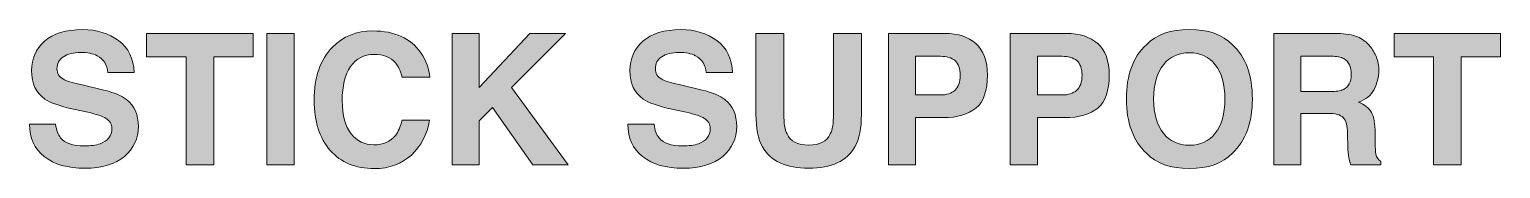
# Model space of a CAD drawing. Header units: millimetres. Extents: x 5 to 208, y 122 to 281.
# Drawn here: x 111.24 to 145.36, y 179.57 to 182.79 of the extents above; entities that cross this region are included whole.
import ezdxf

# ---------------------------------------------------------------- set-up
doc = ezdxf.new("R2010")
doc.units = ezdxf.units.MM
doc.header["$MEASUREMENT"] = 0
doc.layers.get('0').update_dxf_attribs({"lineweight": 0})

# ---------------------------------------------------------------- blocks, each defined once
blk = doc.blocks.new('Block_9')
h = blk.add_hatch(color=7)
h.dxf.hatch_style = 2
edge = h.paths.add_edge_path()
edge.add_spline(control_points=[(111.846, 180.594), (111.866, 180.455), (111.905, 180.351), (111.963, 180.282), (112.068, 180.156), (112.249, 180.094), (112.505, 180.094), (112.658, 180.094), (112.783, 180.11), (112.878, 180.143), (113.06, 180.207), (113.151, 180.325), (113.151, 180.497), (113.151, 180.597), (113.106, 180.675), (113.017, 180.73), (112.928, 180.784), (112.787, 180.832), (112.594, 180.873), (112.594, 180.873), (112.264, 180.945), (112.264, 180.945), (111.94, 181.017), (111.718, 181.095), (111.596, 181.179), (111.391, 181.32), (111.288, 181.539), (111.288, 181.838), (111.288, 182.111), (111.389, 182.338), (111.589, 182.518), (111.79, 182.699), (112.085, 182.789), (112.475, 182.789), (112.8, 182.789), (113.077, 182.704), (113.306, 182.534), (113.536, 182.364), (113.656, 182.117), (113.667, 181.793), (113.667, 181.793), (113.056, 181.793), (113.056, 181.793), (113.044, 181.976), (112.962, 182.106), (112.81, 182.184), (112.708, 182.235), (112.582, 182.26), (112.43, 182.26), (112.262, 182.26), (112.128, 182.227), (112.028, 182.161), (111.927, 182.095), (111.877, 182.002), (111.877, 181.884), (111.877, 181.775), (111.927, 181.694), (112.026, 181.64), (112.089, 181.604), (112.224, 181.562), (112.43, 181.514), (112.43, 181.514), (112.965, 181.388), (112.965, 181.388), (113.2, 181.333), (113.375, 181.259), (113.492, 181.167), (113.674, 181.023), (113.765, 180.816), (113.765, 180.544), (113.765, 180.266), (113.657, 180.035), (113.442, 179.851), (113.227, 179.667), (112.923, 179.575), (112.53, 179.575), (112.129, 179.575), (111.813, 179.666), (111.583, 179.847), (111.353, 180.028), (111.239, 180.277), (111.239, 180.594), (111.239, 180.594), (111.846, 180.594), (111.846, 180.594)], knot_values=[0, 0, 0, 0, 1, 1, 1, 2, 2, 2, 3, 3, 3, 4, 4, 4, 5, 5, 5, 6, 6, 6, 7, 7, 7, 8, 8, 8, 9, 9, 9, 10, 10, 10, 11, 11, 11, 12, 12, 12, 13, 13, 13, 14, 14, 14, 15, 15, 15, 16, 16, 16, 17, 17, 17, 18, 18, 18, 19, 19, 19, 20, 20, 20, 21, 21, 21, 22, 22, 22, 23, 23, 23, 24, 24, 24, 25, 25, 25, 26, 26, 26, 27, 27, 27, 28, 28, 28, 28], degree=3, periodic=0)
h = blk.add_hatch(color=7)
h.dxf.hatch_style = 2
edge = h.paths.add_edge_path()
edge.add_spline(control_points=[(116.425, 182.7), (116.425, 182.7), (116.425, 182.161), (116.425, 182.161), (116.425, 182.161), (115.513, 182.161), (115.513, 182.161), (115.513, 182.161), (115.513, 179.653), (115.513, 179.653), (115.513, 179.653), (114.873, 179.653), (114.873, 179.653), (114.873, 179.653), (114.873, 182.161), (114.873, 182.161), (114.873, 182.161), (113.957, 182.161), (113.957, 182.161), (113.957, 182.161), (113.957, 182.7), (113.957, 182.7), (113.957, 182.7), (116.425, 182.7), (116.425, 182.7)], knot_values=[0, 0, 0, 0, 1, 1, 1, 2, 2, 2, 3, 3, 3, 4, 4, 4, 5, 5, 5, 6, 6, 6, 7, 7, 7, 8, 8, 8, 8], degree=3, periodic=0)
h = blk.add_hatch(color=7)
h.dxf.hatch_style = 2
edge = h.paths.add_edge_path()
edge.add_spline(control_points=[(117.378, 179.653), (117.378, 179.653), (116.745, 179.653), (116.745, 179.653), (116.745, 179.653), (116.745, 182.7), (116.745, 182.7), (116.745, 182.7), (117.378, 182.7), (117.378, 182.7), (117.378, 182.7), (117.378, 179.653), (117.378, 179.653)], knot_values=[0, 0, 0, 0, 1, 1, 1, 2, 2, 2, 3, 3, 3, 4, 4, 4, 4], degree=3, periodic=0)
h = blk.add_hatch(color=7)
h.dxf.hatch_style = 2
edge = h.paths.add_edge_path()
edge.add_spline(control_points=[(118.264, 182.382), (118.51, 182.633), (118.822, 182.758), (119.201, 182.758), (119.708, 182.758), (120.079, 182.59), (120.313, 182.254), (120.443, 182.065), (120.512, 181.876), (120.522, 181.685), (120.522, 181.685), (119.885, 181.685), (119.885, 181.685), (119.845, 181.831), (119.793, 181.942), (119.729, 182.016), (119.616, 182.148), (119.448, 182.215), (119.225, 182.215), (118.998, 182.215), (118.819, 182.121), (118.688, 181.934), (118.557, 181.748), (118.492, 181.483), (118.492, 181.142), (118.492, 180.8), (118.561, 180.544), (118.699, 180.374), (118.837, 180.204), (119.013, 180.119), (119.226, 180.119), (119.444, 180.119), (119.611, 180.192), (119.725, 180.338), (119.789, 180.416), (119.841, 180.534), (119.883, 180.691), (119.883, 180.691), (120.516, 180.691), (120.516, 180.691), (120.461, 180.359), (120.322, 180.089), (120.097, 179.881), (119.873, 179.673), (119.586, 179.569), (119.235, 179.569), (118.802, 179.569), (118.461, 179.709), (118.213, 179.99), (117.965, 180.273), (117.841, 180.66), (117.841, 181.152), (117.841, 181.684), (117.982, 182.094), (118.264, 182.382)], knot_values=[0, 0, 0, 0, 1, 1, 1, 2, 2, 2, 3, 3, 3, 4, 4, 4, 5, 5, 5, 6, 6, 6, 7, 7, 7, 8, 8, 8, 9, 9, 9, 10, 10, 10, 11, 11, 11, 12, 12, 12, 13, 13, 13, 14, 14, 14, 15, 15, 15, 16, 16, 16, 17, 17, 17, 18, 18, 18, 18], degree=3, periodic=0)
h = blk.add_hatch(color=7)
h.dxf.hatch_style = 2
edge = h.paths.add_edge_path()
edge.add_spline(control_points=[(121.041, 182.7), (121.041, 182.7), (121.667, 182.7), (121.667, 182.7), (121.667, 182.7), (121.667, 181.445), (121.667, 181.445), (121.667, 181.445), (122.844, 182.7), (122.844, 182.7), (122.844, 182.7), (123.667, 182.7), (123.667, 182.7), (123.667, 182.7), (122.416, 181.447), (122.416, 181.447), (122.416, 181.447), (123.731, 179.653), (123.731, 179.653), (123.731, 179.653), (122.912, 179.653), (122.912, 179.653), (122.912, 179.653), (121.974, 180.983), (121.974, 180.983), (121.974, 180.983), (121.667, 180.673), (121.667, 180.673), (121.667, 180.673), (121.667, 179.653), (121.667, 179.653), (121.667, 179.653), (121.041, 179.653), (121.041, 179.653), (121.041, 179.653), (121.041, 182.7), (121.041, 182.7)], knot_values=[0, 0, 0, 0, 1, 1, 1, 2, 2, 2, 3, 3, 3, 4, 4, 4, 5, 5, 5, 6, 6, 6, 7, 7, 7, 8, 8, 8, 9, 9, 9, 10, 10, 10, 11, 11, 11, 12, 12, 12, 12], degree=3, periodic=0)
h = blk.add_hatch(color=7)
h.dxf.hatch_style = 2
edge = h.paths.add_edge_path()
edge.add_spline(control_points=[(125.723, 180.594), (125.742, 180.455), (125.781, 180.351), (125.839, 180.282), (125.944, 180.156), (126.125, 180.094), (126.381, 180.094), (126.534, 180.094), (126.659, 180.11), (126.754, 180.143), (126.936, 180.207), (127.027, 180.325), (127.027, 180.497), (127.027, 180.597), (126.982, 180.675), (126.894, 180.73), (126.804, 180.784), (126.663, 180.832), (126.47, 180.873), (126.47, 180.873), (126.14, 180.945), (126.14, 180.945), (125.816, 181.017), (125.594, 181.095), (125.472, 181.179), (125.267, 181.32), (125.164, 181.539), (125.164, 181.838), (125.164, 182.111), (125.265, 182.338), (125.466, 182.518), (125.666, 182.699), (125.962, 182.789), (126.351, 182.789), (126.676, 182.789), (126.953, 182.704), (127.183, 182.534), (127.412, 182.364), (127.532, 182.117), (127.544, 181.793), (127.544, 181.793), (126.932, 181.793), (126.932, 181.793), (126.92, 181.976), (126.838, 182.106), (126.686, 182.184), (126.584, 182.235), (126.458, 182.26), (126.307, 182.26), (126.138, 182.26), (126.004, 182.227), (125.904, 182.161), (125.804, 182.095), (125.754, 182.002), (125.754, 181.884), (125.754, 181.775), (125.803, 181.694), (125.902, 181.64), (125.965, 181.604), (126.1, 181.562), (126.307, 181.514), (126.307, 181.514), (126.841, 181.388), (126.841, 181.388), (127.076, 181.333), (127.251, 181.259), (127.368, 181.167), (127.55, 181.023), (127.641, 180.816), (127.641, 180.544), (127.641, 180.266), (127.533, 180.035), (127.318, 179.851), (127.103, 179.667), (126.799, 179.575), (126.406, 179.575), (126.005, 179.575), (125.689, 179.666), (125.459, 179.847), (125.23, 180.028), (125.115, 180.277), (125.115, 180.594), (125.115, 180.594), (125.723, 180.594), (125.723, 180.594)], knot_values=[0, 0, 0, 0, 1, 1, 1, 2, 2, 2, 3, 3, 3, 4, 4, 4, 5, 5, 5, 6, 6, 6, 7, 7, 7, 8, 8, 8, 9, 9, 9, 10, 10, 10, 11, 11, 11, 12, 12, 12, 13, 13, 13, 14, 14, 14, 15, 15, 15, 16, 16, 16, 17, 17, 17, 18, 18, 18, 19, 19, 19, 20, 20, 20, 21, 21, 21, 22, 22, 22, 23, 23, 23, 24, 24, 24, 25, 25, 25, 26, 26, 26, 27, 27, 27, 28, 28, 28, 28], degree=3, periodic=0)
h = blk.add_hatch(color=7)
h.dxf.hatch_style = 2
edge = h.paths.add_edge_path()
edge.add_spline(control_points=[(128.087, 182.7), (128.087, 182.7), (128.734, 182.7), (128.734, 182.7), (128.734, 182.7), (128.734, 180.829), (128.734, 180.829), (128.734, 180.62), (128.759, 180.467), (128.808, 180.371), (128.885, 180.2), (129.053, 180.114), (129.311, 180.114), (129.568, 180.114), (129.734, 180.2), (129.812, 180.371), (129.861, 180.467), (129.886, 180.62), (129.886, 180.829), (129.886, 180.829), (129.886, 182.7), (129.886, 182.7), (129.886, 182.7), (130.533, 182.7), (130.533, 182.7), (130.533, 182.7), (130.533, 180.828), (130.533, 180.828), (130.533, 180.504), (130.482, 180.252), (130.382, 180.071), (130.195, 179.74), (129.838, 179.575), (129.311, 179.575), (128.784, 179.575), (128.426, 179.74), (128.238, 180.071), (128.137, 180.252), (128.087, 180.504), (128.087, 180.828), (128.087, 180.828), (128.087, 182.7), (128.087, 182.7)], knot_values=[0, 0, 0, 0, 1, 1, 1, 2, 2, 2, 3, 3, 3, 4, 4, 4, 5, 5, 5, 6, 6, 6, 7, 7, 7, 8, 8, 8, 9, 9, 9, 10, 10, 10, 11, 11, 11, 12, 12, 12, 13, 13, 13, 14, 14, 14, 14], degree=3, periodic=0)
h = blk.add_hatch(color=7)
h.dxf.hatch_style = 2
edge = h.paths.add_edge_path()
edge.add_spline(control_points=[(132.704, 182.07), (132.623, 182.137), (132.51, 182.171), (132.365, 182.171), (132.365, 182.171), (131.791, 182.171), (131.791, 182.171), (131.791, 182.171), (131.791, 181.274), (131.791, 181.274), (131.791, 181.274), (132.365, 181.274), (132.365, 181.274), (132.51, 181.274), (132.623, 181.311), (132.704, 181.384), (132.785, 181.457), (132.825, 181.572), (132.825, 181.731), (132.825, 181.889), (132.785, 182.002), (132.704, 182.07)], knot_values=[0, 0, 0, 0, 1, 1, 1, 2, 2, 2, 3, 3, 3, 4, 4, 4, 5, 5, 5, 6, 6, 6, 7, 7, 7, 7], degree=3, periodic=0)
edge = h.paths.add_edge_path()
edge.add_spline(control_points=[(133.19, 180.972), (133.011, 180.823), (132.757, 180.749), (132.426, 180.749), (132.426, 180.749), (131.791, 180.749), (131.791, 180.749), (131.791, 180.749), (131.791, 179.653), (131.791, 179.653), (131.791, 179.653), (131.159, 179.653), (131.159, 179.653), (131.159, 179.653), (131.159, 182.7), (131.159, 182.7), (131.159, 182.7), (132.467, 182.7), (132.467, 182.7), (132.769, 182.7), (133.009, 182.622), (133.188, 182.465), (133.368, 182.308), (133.457, 182.064), (133.457, 181.735), (133.457, 181.375), (133.368, 181.121), (133.19, 180.972)], knot_values=[0, 0, 0, 0, 1, 1, 1, 2, 2, 2, 3, 3, 3, 4, 4, 4, 5, 5, 5, 6, 6, 6, 7, 7, 7, 8, 8, 8, 9, 9, 9, 9], degree=3, periodic=0)
h = blk.add_hatch(color=7)
h.dxf.hatch_style = 2
edge = h.paths.add_edge_path()
edge.add_spline(control_points=[(135.528, 182.07), (135.447, 182.137), (135.334, 182.171), (135.189, 182.171), (135.189, 182.171), (134.615, 182.171), (134.615, 182.171), (134.615, 182.171), (134.615, 181.274), (134.615, 181.274), (134.615, 181.274), (135.189, 181.274), (135.189, 181.274), (135.334, 181.274), (135.447, 181.311), (135.528, 181.384), (135.608, 181.457), (135.649, 181.572), (135.649, 181.731), (135.649, 181.889), (135.608, 182.002), (135.528, 182.07)], knot_values=[0, 0, 0, 0, 1, 1, 1, 2, 2, 2, 3, 3, 3, 4, 4, 4, 5, 5, 5, 6, 6, 6, 7, 7, 7, 7], degree=3, periodic=0)
edge = h.paths.add_edge_path()
edge.add_spline(control_points=[(136.013, 180.972), (135.835, 180.823), (135.58, 180.749), (135.249, 180.749), (135.249, 180.749), (134.615, 180.749), (134.615, 180.749), (134.615, 180.749), (134.615, 179.653), (134.615, 179.653), (134.615, 179.653), (133.983, 179.653), (133.983, 179.653), (133.983, 179.653), (133.983, 182.7), (133.983, 182.7), (133.983, 182.7), (135.291, 182.7), (135.291, 182.7), (135.592, 182.7), (135.833, 182.622), (136.012, 182.465), (136.192, 182.308), (136.281, 182.064), (136.281, 181.735), (136.281, 181.375), (136.192, 181.121), (136.013, 180.972)], knot_values=[0, 0, 0, 0, 1, 1, 1, 2, 2, 2, 3, 3, 3, 4, 4, 4, 5, 5, 5, 6, 6, 6, 7, 7, 7, 8, 8, 8, 9, 9, 9, 9], degree=3, periodic=0)
h = blk.add_hatch(color=7)
h.dxf.hatch_style = 2
edge = h.paths.add_edge_path()
edge.add_spline(control_points=[(138.74, 180.387), (138.888, 180.573), (138.962, 180.838), (138.962, 181.181), (138.962, 181.523), (138.888, 181.787), (138.74, 181.974), (138.592, 182.16), (138.392, 182.254), (138.139, 182.254), (137.887, 182.254), (137.686, 182.161), (137.536, 181.975), (137.386, 181.789), (137.31, 181.524), (137.31, 181.181), (137.31, 180.838), (137.386, 180.573), (137.536, 180.387), (137.686, 180.201), (137.887, 180.108), (138.139, 180.108), (138.392, 180.108), (138.592, 180.201), (138.74, 180.387)], knot_values=[0, 0, 0, 0, 1, 1, 1, 2, 2, 2, 3, 3, 3, 4, 4, 4, 5, 5, 5, 6, 6, 6, 7, 7, 7, 8, 8, 8, 8], degree=3, periodic=0)
edge = h.paths.add_edge_path()
edge.add_spline(control_points=[(139.138, 179.924), (138.908, 179.687), (138.575, 179.569), (138.139, 179.569), (137.704, 179.569), (137.371, 179.687), (137.141, 179.924), (136.832, 180.215), (136.678, 180.634), (136.678, 181.181), (136.678, 181.739), (136.832, 182.158), (137.141, 182.438), (137.371, 182.675), (137.704, 182.793), (138.139, 182.793), (138.575, 182.793), (138.908, 182.675), (139.138, 182.438), (139.445, 182.158), (139.599, 181.739), (139.599, 181.181), (139.599, 180.634), (139.445, 180.215), (139.138, 179.924)], knot_values=[0, 0, 0, 0, 1, 1, 1, 2, 2, 2, 3, 3, 3, 4, 4, 4, 5, 5, 5, 6, 6, 6, 7, 7, 7, 8, 8, 8, 8], degree=3, periodic=0)
h = blk.add_hatch(color=7)
h.dxf.hatch_style = 2
edge = h.paths.add_edge_path()
edge.add_spline(control_points=[(140.721, 182.171), (140.721, 182.171), (140.721, 181.353), (140.721, 181.353), (140.721, 181.353), (141.406, 181.353), (141.406, 181.353), (141.542, 181.353), (141.644, 181.369), (141.713, 181.402), (141.833, 181.46), (141.893, 181.574), (141.893, 181.745), (141.893, 181.93), (141.835, 182.054), (141.718, 182.117), (141.653, 182.153), (141.555, 182.171), (141.424, 182.171), (141.424, 182.171), (140.721, 182.171), (140.721, 182.171)], knot_values=[0, 0, 0, 0, 1, 1, 1, 2, 2, 2, 3, 3, 3, 4, 4, 4, 5, 5, 5, 6, 6, 6, 7, 7, 7, 7], degree=3, periodic=0)
edge = h.paths.add_edge_path()
edge.add_spline(control_points=[(142.037, 182.622), (142.149, 182.574), (142.244, 182.503), (142.322, 182.409), (142.386, 182.332), (142.438, 182.246), (142.475, 182.153), (142.513, 182.059), (142.532, 181.952), (142.532, 181.832), (142.532, 181.687), (142.495, 181.545), (142.422, 181.405), (142.349, 181.265), (142.229, 181.167), (142.061, 181.109), (142.201, 181.052), (142.301, 180.972), (142.359, 180.868), (142.418, 180.764), (142.447, 180.605), (142.447, 180.391), (142.447, 180.391), (142.447, 180.187), (142.447, 180.187), (142.447, 180.048), (142.453, 179.953), (142.464, 179.904), (142.481, 179.825), (142.52, 179.767), (142.581, 179.73), (142.581, 179.73), (142.581, 179.653), (142.581, 179.653), (142.581, 179.653), (141.879, 179.653), (141.879, 179.653), (141.859, 179.721), (141.846, 179.775), (141.837, 179.817), (141.821, 179.902), (141.812, 179.99), (141.81, 180.079), (141.81, 180.079), (141.806, 180.362), (141.806, 180.362), (141.804, 180.557), (141.77, 180.686), (141.705, 180.751), (141.641, 180.816), (141.52, 180.848), (141.343, 180.848), (141.343, 180.848), (140.721, 180.848), (140.721, 180.848), (140.721, 180.848), (140.721, 179.653), (140.721, 179.653), (140.721, 179.653), (140.099, 179.653), (140.099, 179.653), (140.099, 179.653), (140.099, 182.7), (140.099, 182.7), (140.099, 182.7), (141.556, 182.7), (141.556, 182.7), (141.764, 182.696), (141.925, 182.67), (142.037, 182.622)], knot_values=[0, 0, 0, 0, 1, 1, 1, 2, 2, 2, 3, 3, 3, 4, 4, 4, 5, 5, 5, 6, 6, 6, 7, 7, 7, 8, 8, 8, 9, 9, 9, 10, 10, 10, 11, 11, 11, 12, 12, 12, 13, 13, 13, 14, 14, 14, 15, 15, 15, 16, 16, 16, 17, 17, 17, 18, 18, 18, 19, 19, 19, 20, 20, 20, 21, 21, 21, 22, 22, 22, 23, 23, 23, 23], degree=3, periodic=0)
h = blk.add_hatch(color=7)
h.dxf.hatch_style = 2
edge = h.paths.add_edge_path()
edge.add_spline(control_points=[(145.355, 182.7), (145.355, 182.7), (145.355, 182.161), (145.355, 182.161), (145.355, 182.161), (144.444, 182.161), (144.444, 182.161), (144.444, 182.161), (144.444, 179.653), (144.444, 179.653), (144.444, 179.653), (143.803, 179.653), (143.803, 179.653), (143.803, 179.653), (143.803, 182.161), (143.803, 182.161), (143.803, 182.161), (142.887, 182.161), (142.887, 182.161), (142.887, 182.161), (142.887, 182.7), (142.887, 182.7), (142.887, 182.7), (145.355, 182.7), (145.355, 182.7)], knot_values=[0, 0, 0, 0, 1, 1, 1, 2, 2, 2, 3, 3, 3, 4, 4, 4, 5, 5, 5, 6, 6, 6, 7, 7, 7, 8, 8, 8, 8], degree=3, periodic=0)
for points, knots in [([(111.846, 180.594), (111.866, 180.455), (111.905, 180.351), (111.963, 180.282), (112.068, 180.156), (112.249, 180.094), (112.505, 180.094), (112.658, 180.094), (112.783, 180.11), (112.878, 180.143), (113.06, 180.207), (113.151, 180.325), (113.151, 180.497), (113.151, 180.597), (113.106, 180.675), (113.017, 180.73), (112.928, 180.784), (112.787, 180.832), (112.594, 180.873), (112.594, 180.873), (112.264, 180.945), (112.264, 180.945), (111.94, 181.017), (111.718, 181.095), (111.596, 181.179), (111.391, 181.32), (111.288, 181.539), (111.288, 181.838), (111.288, 182.111), (111.389, 182.338), (111.589, 182.518), (111.79, 182.699), (112.085, 182.789), (112.475, 182.789), (112.8, 182.789), (113.077, 182.704), (113.306, 182.534), (113.536, 182.364), (113.656, 182.117), (113.667, 181.793), (113.667, 181.793), (113.056, 181.793), (113.056, 181.793), (113.044, 181.976), (112.962, 182.106), (112.81, 182.184), (112.708, 182.235), (112.582, 182.26), (112.43, 182.26), (112.262, 182.26), (112.128, 182.227), (112.028, 182.161), (111.927, 182.095), (111.877, 182.002), (111.877, 181.884), (111.877, 181.775), (111.927, 181.694), (112.026, 181.64), (112.089, 181.604), (112.224, 181.562), (112.43, 181.514), (112.43, 181.514), (112.965, 181.388), (112.965, 181.388), (113.2, 181.333), (113.375, 181.259), (113.492, 181.167), (113.674, 181.023), (113.765, 180.816), (113.765, 180.544), (113.765, 180.266), (113.657, 180.035), (113.442, 179.851), (113.227, 179.667), (112.923, 179.575), (112.53, 179.575), (112.129, 179.575), (111.813, 179.666), (111.583, 179.847), (111.353, 180.028), (111.239, 180.277), (111.239, 180.594), (111.239, 180.594), (111.846, 180.594), (111.846, 180.594)], [0, 0, 0, 0, 1, 1, 1, 2, 2, 2, 3, 3, 3, 4, 4, 4, 5, 5, 5, 6, 6, 6, 7, 7, 7, 8, 8, 8, 9, 9, 9, 10, 10, 10, 11, 11, 11, 12, 12, 12, 13, 13, 13, 14, 14, 14, 15, 15, 15, 16, 16, 16, 17, 17, 17, 18, 18, 18, 19, 19, 19, 20, 20, 20, 21, 21, 21, 22, 22, 22, 23, 23, 23, 24, 24, 24, 25, 25, 25, 26, 26, 26, 27, 27, 27, 28, 28, 28, 28]), ([(116.425, 182.7), (116.425, 182.7), (116.425, 182.161), (116.425, 182.161), (116.425, 182.161), (115.513, 182.161), (115.513, 182.161), (115.513, 182.161), (115.513, 179.653), (115.513, 179.653), (115.513, 179.653), (114.873, 179.653), (114.873, 179.653), (114.873, 179.653), (114.873, 182.161), (114.873, 182.161), (114.873, 182.161), (113.957, 182.161), (113.957, 182.161), (113.957, 182.161), (113.957, 182.7), (113.957, 182.7), (113.957, 182.7), (116.425, 182.7), (116.425, 182.7)], [0, 0, 0, 0, 1, 1, 1, 2, 2, 2, 3, 3, 3, 4, 4, 4, 5, 5, 5, 6, 6, 6, 7, 7, 7, 8, 8, 8, 8]), ([(117.378, 179.653), (117.378, 179.653), (116.745, 179.653), (116.745, 179.653), (116.745, 179.653), (116.745, 182.7), (116.745, 182.7), (116.745, 182.7), (117.378, 182.7), (117.378, 182.7), (117.378, 182.7), (117.378, 179.653), (117.378, 179.653)], [0, 0, 0, 0, 1, 1, 1, 2, 2, 2, 3, 3, 3, 4, 4, 4, 4]), ([(118.264, 182.382), (118.51, 182.633), (118.822, 182.758), (119.201, 182.758), (119.708, 182.758), (120.079, 182.59), (120.313, 182.254), (120.443, 182.065), (120.512, 181.876), (120.522, 181.685), (120.522, 181.685), (119.885, 181.685), (119.885, 181.685), (119.845, 181.831), (119.793, 181.942), (119.729, 182.016), (119.616, 182.148), (119.448, 182.215), (119.225, 182.215), (118.998, 182.215), (118.819, 182.121), (118.688, 181.934), (118.557, 181.748), (118.492, 181.483), (118.492, 181.142), (118.492, 180.8), (118.561, 180.544), (118.699, 180.374), (118.837, 180.204), (119.013, 180.119), (119.226, 180.119), (119.444, 180.119), (119.611, 180.192), (119.725, 180.338), (119.789, 180.416), (119.841, 180.534), (119.883, 180.691), (119.883, 180.691), (120.516, 180.691), (120.516, 180.691), (120.461, 180.359), (120.322, 180.089), (120.097, 179.881), (119.873, 179.673), (119.586, 179.569), (119.235, 179.569), (118.802, 179.569), (118.461, 179.709), (118.213, 179.99), (117.965, 180.273), (117.841, 180.66), (117.841, 181.152), (117.841, 181.684), (117.982, 182.094), (118.264, 182.382)], [0, 0, 0, 0, 1, 1, 1, 2, 2, 2, 3, 3, 3, 4, 4, 4, 5, 5, 5, 6, 6, 6, 7, 7, 7, 8, 8, 8, 9, 9, 9, 10, 10, 10, 11, 11, 11, 12, 12, 12, 13, 13, 13, 14, 14, 14, 15, 15, 15, 16, 16, 16, 17, 17, 17, 18, 18, 18, 18]), ([(121.041, 182.7), (121.041, 182.7), (121.667, 182.7), (121.667, 182.7), (121.667, 182.7), (121.667, 181.445), (121.667, 181.445), (121.667, 181.445), (122.844, 182.7), (122.844, 182.7), (122.844, 182.7), (123.667, 182.7), (123.667, 182.7), (123.667, 182.7), (122.416, 181.447), (122.416, 181.447), (122.416, 181.447), (123.731, 179.653), (123.731, 179.653), (123.731, 179.653), (122.912, 179.653), (122.912, 179.653), (122.912, 179.653), (121.974, 180.983), (121.974, 180.983), (121.974, 180.983), (121.667, 180.673), (121.667, 180.673), (121.667, 180.673), (121.667, 179.653), (121.667, 179.653), (121.667, 179.653), (121.041, 179.653), (121.041, 179.653), (121.041, 179.653), (121.041, 182.7), (121.041, 182.7)], [0, 0, 0, 0, 1, 1, 1, 2, 2, 2, 3, 3, 3, 4, 4, 4, 5, 5, 5, 6, 6, 6, 7, 7, 7, 8, 8, 8, 9, 9, 9, 10, 10, 10, 11, 11, 11, 12, 12, 12, 12]), ([(125.723, 180.594), (125.742, 180.455), (125.781, 180.351), (125.839, 180.282), (125.944, 180.156), (126.125, 180.094), (126.381, 180.094), (126.534, 180.094), (126.659, 180.11), (126.754, 180.143), (126.936, 180.207), (127.027, 180.325), (127.027, 180.497), (127.027, 180.597), (126.982, 180.675), (126.894, 180.73), (126.804, 180.784), (126.663, 180.832), (126.47, 180.873), (126.47, 180.873), (126.14, 180.945), (126.14, 180.945), (125.816, 181.017), (125.594, 181.095), (125.472, 181.179), (125.267, 181.32), (125.164, 181.539), (125.164, 181.838), (125.164, 182.111), (125.265, 182.338), (125.466, 182.518), (125.666, 182.699), (125.962, 182.789), (126.351, 182.789), (126.676, 182.789), (126.953, 182.704), (127.183, 182.534), (127.412, 182.364), (127.532, 182.117), (127.544, 181.793), (127.544, 181.793), (126.932, 181.793), (126.932, 181.793), (126.92, 181.976), (126.838, 182.106), (126.686, 182.184), (126.584, 182.235), (126.458, 182.26), (126.307, 182.26), (126.138, 182.26), (126.004, 182.227), (125.904, 182.161), (125.804, 182.095), (125.754, 182.002), (125.754, 181.884), (125.754, 181.775), (125.803, 181.694), (125.902, 181.64), (125.965, 181.604), (126.1, 181.562), (126.307, 181.514), (126.307, 181.514), (126.841, 181.388), (126.841, 181.388), (127.076, 181.333), (127.251, 181.259), (127.368, 181.167), (127.55, 181.023), (127.641, 180.816), (127.641, 180.544), (127.641, 180.266), (127.533, 180.035), (127.318, 179.851), (127.103, 179.667), (126.799, 179.575), (126.406, 179.575), (126.005, 179.575), (125.689, 179.666), (125.459, 179.847), (125.23, 180.028), (125.115, 180.277), (125.115, 180.594), (125.115, 180.594), (125.723, 180.594), (125.723, 180.594)], [0, 0, 0, 0, 1, 1, 1, 2, 2, 2, 3, 3, 3, 4, 4, 4, 5, 5, 5, 6, 6, 6, 7, 7, 7, 8, 8, 8, 9, 9, 9, 10, 10, 10, 11, 11, 11, 12, 12, 12, 13, 13, 13, 14, 14, 14, 15, 15, 15, 16, 16, 16, 17, 17, 17, 18, 18, 18, 19, 19, 19, 20, 20, 20, 21, 21, 21, 22, 22, 22, 23, 23, 23, 24, 24, 24, 25, 25, 25, 26, 26, 26, 27, 27, 27, 28, 28, 28, 28]), ([(128.087, 182.7), (128.087, 182.7), (128.734, 182.7), (128.734, 182.7), (128.734, 182.7), (128.734, 180.829), (128.734, 180.829), (128.734, 180.62), (128.759, 180.467), (128.808, 180.371), (128.885, 180.2), (129.053, 180.114), (129.311, 180.114), (129.568, 180.114), (129.734, 180.2), (129.812, 180.371), (129.861, 180.467), (129.886, 180.62), (129.886, 180.829), (129.886, 180.829), (129.886, 182.7), (129.886, 182.7), (129.886, 182.7), (130.533, 182.7), (130.533, 182.7), (130.533, 182.7), (130.533, 180.828), (130.533, 180.828), (130.533, 180.504), (130.482, 180.252), (130.382, 180.071), (130.195, 179.74), (129.838, 179.575), (129.311, 179.575), (128.784, 179.575), (128.426, 179.74), (128.238, 180.071), (128.137, 180.252), (128.087, 180.504), (128.087, 180.828), (128.087, 180.828), (128.087, 182.7), (128.087, 182.7)], [0, 0, 0, 0, 1, 1, 1, 2, 2, 2, 3, 3, 3, 4, 4, 4, 5, 5, 5, 6, 6, 6, 7, 7, 7, 8, 8, 8, 9, 9, 9, 10, 10, 10, 11, 11, 11, 12, 12, 12, 13, 13, 13, 14, 14, 14, 14]), ([(133.19, 180.972), (133.011, 180.823), (132.757, 180.749), (132.426, 180.749), (132.426, 180.749), (131.791, 180.749), (131.791, 180.749), (131.791, 180.749), (131.791, 179.653), (131.791, 179.653), (131.791, 179.653), (131.159, 179.653), (131.159, 179.653), (131.159, 179.653), (131.159, 182.7), (131.159, 182.7), (131.159, 182.7), (132.467, 182.7), (132.467, 182.7), (132.769, 182.7), (133.009, 182.622), (133.188, 182.465), (133.368, 182.308), (133.457, 182.064), (133.457, 181.735), (133.457, 181.375), (133.368, 181.121), (133.19, 180.972)], [0, 0, 0, 0, 1, 1, 1, 2, 2, 2, 3, 3, 3, 4, 4, 4, 5, 5, 5, 6, 6, 6, 7, 7, 7, 8, 8, 8, 9, 9, 9, 9]), ([(136.013, 180.972), (135.835, 180.823), (135.58, 180.749), (135.249, 180.749), (135.249, 180.749), (134.615, 180.749), (134.615, 180.749), (134.615, 180.749), (134.615, 179.653), (134.615, 179.653), (134.615, 179.653), (133.983, 179.653), (133.983, 179.653), (133.983, 179.653), (133.983, 182.7), (133.983, 182.7), (133.983, 182.7), (135.291, 182.7), (135.291, 182.7), (135.592, 182.7), (135.833, 182.622), (136.012, 182.465), (136.192, 182.308), (136.281, 182.064), (136.281, 181.735), (136.281, 181.375), (136.192, 181.121), (136.013, 180.972)], [0, 0, 0, 0, 1, 1, 1, 2, 2, 2, 3, 3, 3, 4, 4, 4, 5, 5, 5, 6, 6, 6, 7, 7, 7, 8, 8, 8, 9, 9, 9, 9]), ([(139.138, 179.924), (138.908, 179.687), (138.575, 179.569), (138.139, 179.569), (137.704, 179.569), (137.371, 179.687), (137.141, 179.924), (136.832, 180.215), (136.678, 180.634), (136.678, 181.181), (136.678, 181.739), (136.832, 182.158), (137.141, 182.438), (137.371, 182.675), (137.704, 182.793), (138.139, 182.793), (138.575, 182.793), (138.908, 182.675), (139.138, 182.438), (139.445, 182.158), (139.599, 181.739), (139.599, 181.181), (139.599, 180.634), (139.445, 180.215), (139.138, 179.924)], [0, 0, 0, 0, 1, 1, 1, 2, 2, 2, 3, 3, 3, 4, 4, 4, 5, 5, 5, 6, 6, 6, 7, 7, 7, 8, 8, 8, 8]), ([(142.037, 182.622), (142.149, 182.574), (142.244, 182.503), (142.322, 182.409), (142.386, 182.332), (142.438, 182.246), (142.475, 182.153), (142.513, 182.059), (142.532, 181.952), (142.532, 181.832), (142.532, 181.687), (142.495, 181.545), (142.422, 181.405), (142.349, 181.265), (142.229, 181.167), (142.061, 181.109), (142.201, 181.052), (142.301, 180.972), (142.359, 180.868), (142.418, 180.764), (142.447, 180.605), (142.447, 180.391), (142.447, 180.391), (142.447, 180.187), (142.447, 180.187), (142.447, 180.048), (142.453, 179.953), (142.464, 179.904), (142.481, 179.825), (142.52, 179.767), (142.581, 179.73), (142.581, 179.73), (142.581, 179.653), (142.581, 179.653), (142.581, 179.653), (141.879, 179.653), (141.879, 179.653), (141.859, 179.721), (141.846, 179.775), (141.837, 179.817), (141.821, 179.902), (141.812, 179.99), (141.81, 180.079), (141.81, 180.079), (141.806, 180.362), (141.806, 180.362), (141.804, 180.557), (141.77, 180.686), (141.705, 180.751), (141.641, 180.816), (141.52, 180.848), (141.343, 180.848), (141.343, 180.848), (140.721, 180.848), (140.721, 180.848), (140.721, 180.848), (140.721, 179.653), (140.721, 179.653), (140.721, 179.653), (140.099, 179.653), (140.099, 179.653), (140.099, 179.653), (140.099, 182.7), (140.099, 182.7), (140.099, 182.7), (141.556, 182.7), (141.556, 182.7), (141.764, 182.696), (141.925, 182.67), (142.037, 182.622)], [0, 0, 0, 0, 1, 1, 1, 2, 2, 2, 3, 3, 3, 4, 4, 4, 5, 5, 5, 6, 6, 6, 7, 7, 7, 8, 8, 8, 9, 9, 9, 10, 10, 10, 11, 11, 11, 12, 12, 12, 13, 13, 13, 14, 14, 14, 15, 15, 15, 16, 16, 16, 17, 17, 17, 18, 18, 18, 19, 19, 19, 20, 20, 20, 21, 21, 21, 22, 22, 22, 23, 23, 23, 23]), ([(145.355, 182.7), (145.355, 182.7), (145.355, 182.161), (145.355, 182.161), (145.355, 182.161), (144.444, 182.161), (144.444, 182.161), (144.444, 182.161), (144.444, 179.653), (144.444, 179.653), (144.444, 179.653), (143.803, 179.653), (143.803, 179.653), (143.803, 179.653), (143.803, 182.161), (143.803, 182.161), (143.803, 182.161), (142.887, 182.161), (142.887, 182.161), (142.887, 182.161), (142.887, 182.7), (142.887, 182.7), (142.887, 182.7), (145.355, 182.7), (145.355, 182.7)], [0, 0, 0, 0, 1, 1, 1, 2, 2, 2, 3, 3, 3, 4, 4, 4, 5, 5, 5, 6, 6, 6, 7, 7, 7, 8, 8, 8, 8]), ([(138.74, 180.387), (138.888, 180.573), (138.962, 180.838), (138.962, 181.181), (138.962, 181.523), (138.888, 181.787), (138.74, 181.974), (138.592, 182.16), (138.392, 182.254), (138.139, 182.254), (137.887, 182.254), (137.686, 182.161), (137.536, 181.975), (137.386, 181.789), (137.31, 181.524), (137.31, 181.181), (137.31, 180.838), (137.386, 180.573), (137.536, 180.387), (137.686, 180.201), (137.887, 180.108), (138.139, 180.108), (138.392, 180.108), (138.592, 180.201), (138.74, 180.387)], [0, 0, 0, 0, 1, 1, 1, 2, 2, 2, 3, 3, 3, 4, 4, 4, 5, 5, 5, 6, 6, 6, 7, 7, 7, 8, 8, 8, 8]), ([(132.704, 182.07), (132.623, 182.137), (132.51, 182.171), (132.365, 182.171), (132.365, 182.171), (131.791, 182.171), (131.791, 182.171), (131.791, 182.171), (131.791, 181.274), (131.791, 181.274), (131.791, 181.274), (132.365, 181.274), (132.365, 181.274), (132.51, 181.274), (132.623, 181.311), (132.704, 181.384), (132.785, 181.457), (132.825, 181.572), (132.825, 181.731), (132.825, 181.889), (132.785, 182.002), (132.704, 182.07)], [0, 0, 0, 0, 1, 1, 1, 2, 2, 2, 3, 3, 3, 4, 4, 4, 5, 5, 5, 6, 6, 6, 7, 7, 7, 7]), ([(135.528, 182.07), (135.447, 182.137), (135.334, 182.171), (135.189, 182.171), (135.189, 182.171), (134.615, 182.171), (134.615, 182.171), (134.615, 182.171), (134.615, 181.274), (134.615, 181.274), (134.615, 181.274), (135.189, 181.274), (135.189, 181.274), (135.334, 181.274), (135.447, 181.311), (135.528, 181.384), (135.608, 181.457), (135.649, 181.572), (135.649, 181.731), (135.649, 181.889), (135.608, 182.002), (135.528, 182.07)], [0, 0, 0, 0, 1, 1, 1, 2, 2, 2, 3, 3, 3, 4, 4, 4, 5, 5, 5, 6, 6, 6, 7, 7, 7, 7]), ([(140.721, 182.171), (140.721, 182.171), (140.721, 181.353), (140.721, 181.353), (140.721, 181.353), (141.406, 181.353), (141.406, 181.353), (141.542, 181.353), (141.644, 181.369), (141.713, 181.402), (141.833, 181.46), (141.893, 181.574), (141.893, 181.745), (141.893, 181.93), (141.835, 182.054), (141.718, 182.117), (141.653, 182.153), (141.555, 182.171), (141.424, 182.171), (141.424, 182.171), (140.721, 182.171), (140.721, 182.171)], [0, 0, 0, 0, 1, 1, 1, 2, 2, 2, 3, 3, 3, 4, 4, 4, 5, 5, 5, 6, 6, 6, 7, 7, 7, 7])]:
    blk.add_open_spline(points, degree=3, knots=knots)
blk = doc.blocks.new('Block_8')
blk.add_blockref('Block_9', (0, 0))

msp = doc.modelspace()

# ---------------------------------------------------------------- block references
msp.add_blockref('Block_8', (0, 0))

doc.saveas('drawing.dxf')
